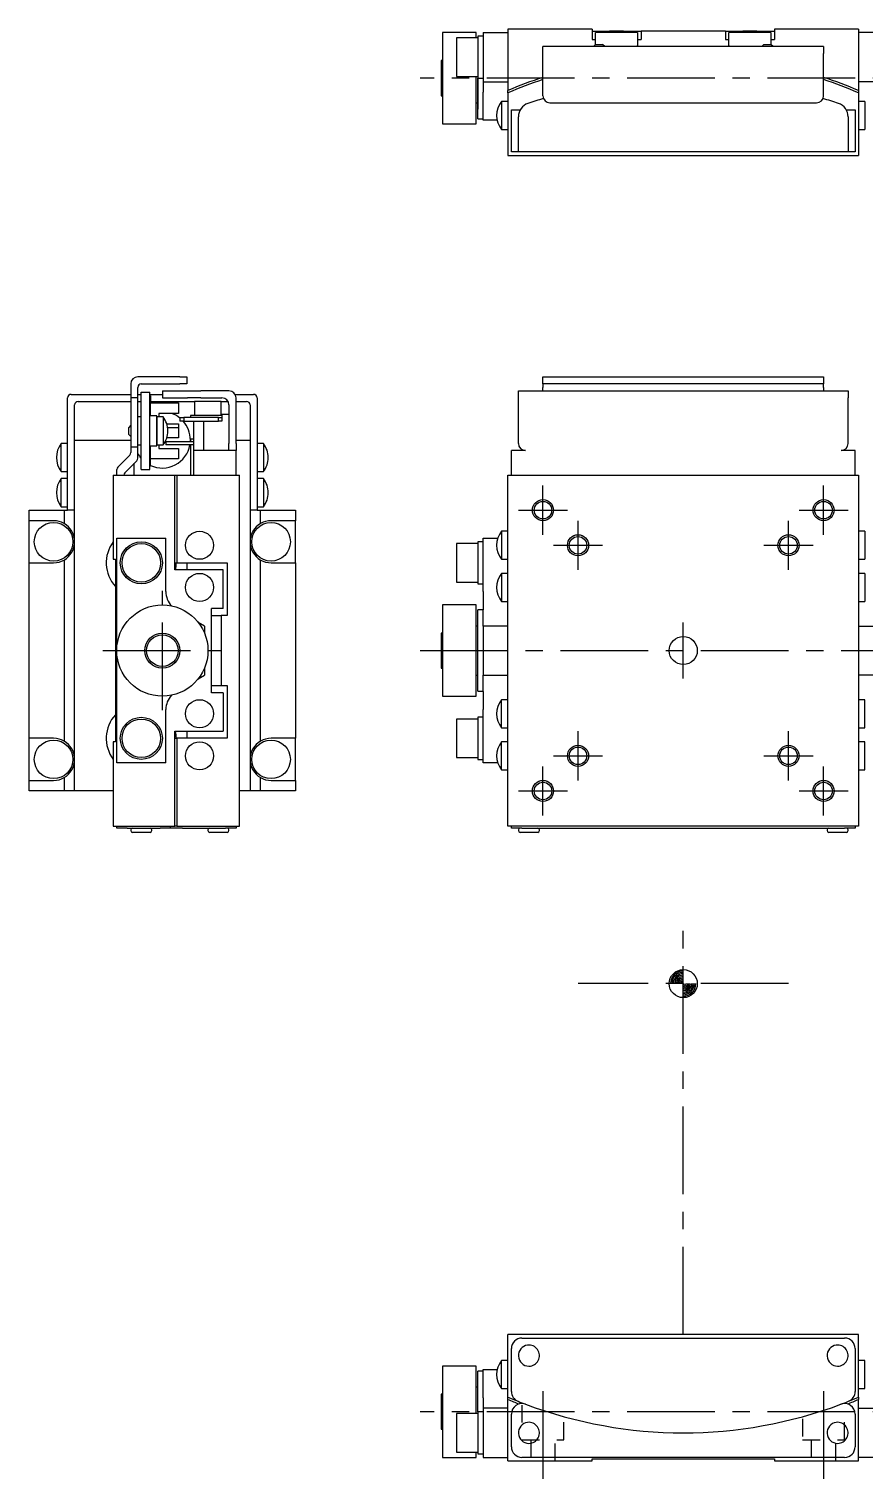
# Model space of a CAD drawing. Extents: x 56 to 595, y 17 to 322.
# Drawn here: x 56 to 175.1, y 102.5 to 309.5 of the extents above; entities that cross this region are included whole.
import ezdxf

# ---------------------------------------------------------------- set-up
doc = ezdxf.new("R2010")
doc.units = 0
doc.header["$LTSCALE"] = 10
doc.linetypes.add('CENTER', pattern=[2, 1.25, -0.25, 0.25, -0.25])
doc.linetypes.add('DOT', pattern=[0.5, 0.25, -0.25])
doc.layers.add('1', color=7, linetype='CONTINUOUS')
doc.layers.add('11', color=7, linetype='CONTINUOUS')

msp = doc.modelspace()

# ---------------------------------------------------------------- linework, layer by layer
at = {"layer": '1', "color": 7, "linetype": 'CONTINUOUS'}
for p, q in [((114.950001, 309), (114.950001, 296)), ((119.750001, 309), (114.950001, 309)), ((119.750001, 308.25), (119.750001, 309)), ((119.950001, 308.5), (119.950001, 302.5)), ((120.750001, 308.5), (119.950001, 308.5)), ((120.750001, 309), (124.250001, 309)), ((120.750001, 309), (120.750001, 302)), ((124.250001, 309.5), (124.250001, 300.740949)), ((136.250001, 309.5), (124.250001, 309.5)), ((136.250001, 309.5), (136.250001, 308)), ((136.250001, 309.2), (138.750001, 309.2)), ((142.750001, 309), (136.750001, 309)), ((136.750001, 308.853553), (136.750001, 309)), ((136.750001, 307.3), (136.750001, 308.853553)), ((140.750001, 309.2), (138.750001, 309.2)), ((140.750001, 309.2), (143.250001, 309.2)), ((142.750001, 309), (142.750001, 308.853553)), ((142.750001, 308.853553), (142.750001, 307.146447)), ((143.250001, 309.2), (143.250001, 308)), ((155.250001, 309.2), (143.250001, 309.2)), ((155.250001, 309.2), (155.250001, 308)), ((155.250001, 309.2), (157.750001, 309.2)), ((161.750001, 309), (155.750001, 309)), ((155.750001, 308.853553), (155.750001, 309)), ((155.750001, 307.146447), (155.750001, 308.853553)), ((159.750001, 309.2), (157.750001, 309.2)), ((159.750001, 309.2), (162.250001, 309.2)), ((161.750001, 309), (161.750001, 308.853553)), ((161.750001, 308.853553), (161.750001, 307.3)), ((162.250001, 309.5), (162.250001, 308)), ((174.250001, 309.5), (162.250001, 309.5)), ((174.250001, 309.5), (174.250001, 300.740949)), ((177.750001, 309), (174.250001, 309)), ((116.950001, 308.25), (116.950001, 302.75)), ((119.950001, 308.25), (116.950001, 308.25)), ((129.250001, 306), (129.250001, 307)), ((169.250001, 307), (129.250001, 307)), ((136.250001, 308), (136.750001, 308)), ((136.750001, 307.3), (136.450001, 307)), ((136.750001, 307.3), (137.750001, 307.3)), ((138.050001, 307), (137.750001, 307.3)), ((142.750001, 308), (143.250001, 308)), ((142.750001, 307), (142.750001, 307.146447)), ((155.250001, 308), (155.750001, 308)), ((155.750001, 307.146447), (155.750001, 307)), ((160.750001, 307.3), (160.450001, 307)), ((160.750001, 307.3), (161.750001, 307.3)), ((161.750001, 308), (162.250001, 308)), ((162.050001, 307), (161.750001, 307.3)), ((169.250001, 307), (169.250001, 306)), ((114.750001, 305), (114.750001, 302.5)), ((114.950001, 305), (114.750001, 305)), ((129.250001, 300), (129.250001, 306)), ((169.250001, 300), (169.250001, 306)), ((114.750001, 302.5), (114.750001, 300)), ((116.950001, 302.75), (119.950001, 302.75)), ((119.750001, 296), (119.750001, 302.75)), ((119.950001, 296.700338), (119.950001, 302.5)), ((119.950001, 302.5), (119.950001, 298.090257)), ((119.950001, 302.5), (120.750001, 302.5)), ((120.750001, 302), (124.250001, 302)), ((120.750001, 302), (120.750001, 300.5)), ((120.750001, 296.5), (120.750001, 300.5)), ((124.250001, 300.415193), (124.250001, 300.740949)), ((124.250001, 300.415193), (124.250001, 291.5)), ((177.750001, 302), (174.250001, 302)), ((174.250001, 300.740949), (174.250001, 300.415193)), ((174.250001, 300.415193), (174.250001, 291.5)), ((114.750001, 300), (114.950001, 300)), ((119.750001, 299), (119.950001, 299)), ((119.950001, 296.7), (119.950001, 299)), ((119.950001, 299), (119.950001, 298.09)), ((123.352001, 299.2), (123.352001, 295.2)), ((124.25, 299.2), (123.352001, 299.2)), ((124.25, 299.2), (123.352001, 299.2)), ((130.250001, 299), (168.250001, 299)), ((175.148001, 299.2), (174.250002, 299.2)), ((175.148001, 299.2), (174.250002, 299.2)), ((175.148001, 299.2), (175.148001, 295.2)), ((119.950001, 296.7), (119.950001, 296.700338)), ((119.950001, 296.7), (120.750001, 296.7)), ((122.727501, 296.5), (120.750001, 296.5)), ((124.750001, 292), (124.750001, 298)), ((124.750001, 298), (126.011289, 298)), ((125.750001, 293), (125.750001, 297.011627)), ((172.488713, 298), (173.750001, 298)), ((172.750001, 297.011627), (172.750001, 293)), ((173.750001, 298), (173.750001, 292)), ((114.950001, 296), (119.750001, 296)), ((123.352001, 295.2), (124.25, 295.2)), ((123.352001, 295.2), (124.25, 295.2)), ((174.250002, 295.2), (175.148001, 295.2)), ((174.250002, 295.2), (175.148001, 295.2)), ((125.750001, 292), (124.750001, 292)), ((125.750001, 292), (125.750001, 293)), ((172.750001, 292), (125.750001, 292)), ((126.750001, 292), (125.750001, 292)), ((172.750001, 292), (171.750001, 292)), ((172.750001, 293), (172.750001, 292)), ((173.750001, 292), (172.750001, 292)), ((124.250001, 291.5), (174.250001, 291.5)), ((70.5, 258.95), (70.5, 257.95)), ((77.5, 259.95), (71.5, 259.95)), ((72, 258.95), (77.5, 258.95)), ((77.5, 259.95), (78.5, 259.95)), ((78.5, 258.95), (77.5, 258.95)), ((78.5, 259.95), (78.5, 258.95)), ((129.250001, 258.95), (129.250001, 259.95)), ((129.250001, 259.95), (130.250001, 259.95)), ((130.250001, 258.95), (129.250001, 258.95)), ((129.250001, 258.95), (129.250001, 258.45)), ((130.250001, 259.95), (168.250001, 259.95)), ((168.250001, 258.95), (130.250001, 258.95)), ((168.250001, 259.95), (169.250001, 259.95)), ((169.250001, 258.95), (168.250001, 258.95)), ((169.250001, 259.95), (169.250001, 258.95)), ((169.250001, 258.45), (169.250001, 258.95)), ((61.5, 242.95), (61.5, 256.95)), ((62, 257.45), (70.5, 257.45)), ((70.5, 257.95), (70.5, 256.95)), ((71.5, 256.95), (70.5, 256.95)), ((70.5, 256.95), (70.5, 250.95)), ((71.5, 257.95), (71.5, 258.45)), ((71.5, 256.95), (71.5, 257.95)), ((71.5, 257.45), (72, 257.45)), ((71.5, 250.95), (71.5, 256.95)), ((72, 246.75), (72, 257.75)), ((72, 257.75), (73.2, 257.75)), ((73.2, 246.75), (73.2, 257.75)), ((73.2, 257.45), (75, 257.45)), ((73.2, 257.25), (73.3, 257.25)), ((73.3, 257.25), (73.3, 256.25)), ((75, 257.95), (78.590972, 257.95)), ((75, 257.95), (75, 256.95)), ((75, 256.95), (78.590972, 256.95)), ((78.590972, 257.95), (80.488373, 257.95)), ((80.488373, 256.95), (78.590972, 256.95)), ((84.5, 257.95), (80.488373, 257.95)), ((80.488373, 256.95), (83.5, 256.95)), ((85.366025, 257.45), (88, 257.45)), ((85.5, 250.45), (85.5, 256.95)), ((88.5, 256.95), (88.5, 242.95)), ((125.750001, 257.95), (172.750001, 257.95)), ((125.750001, 256.95), (125.750001, 257.95)), ((125.750001, 250.45), (125.750001, 256.95)), ((129.250001, 257.95), (129.250001, 258.45)), ((169.250001, 258.45), (169.250001, 257.95)), ((172.750001, 257.95), (172.750001, 256.95)), ((172.750001, 250.45), (172.750001, 256.95)), ((62.5, 250.95), (62.5, 255.95)), ((63, 256.45), (70.5, 256.45)), ((71.5, 256.45), (72, 256.45)), ((73.2, 255.25), (73.3, 255.25)), ((73.3, 256.45), (79.6, 256.45)), ((73.3, 254.4), (73.3, 256.25)), ((73.3, 256.25), (77.3, 256.25)), ((77.3, 254.75), (74.5, 254.75)), ((74.5, 254.75), (74.5, 254.25)), ((77.3, 256.25), (77.3, 254.75)), ((83.4, 256.45), (79.6, 256.45)), ((79.6, 256.45), (79.6, 254.45)), ((83.4, 256.45), (84.366025, 256.45)), ((83.4, 254.45), (83.4, 256.45)), ((83.5, 254.65), (84.5, 254.65)), ((83.5, 254.65), (83.5, 253.65)), ((84.5, 255.95), (84.5, 250.45)), ((85.5, 256.45), (87, 256.45)), ((87.5, 255.95), (87.5, 250.95)), ((70.5, 253.05), (70.2, 252.75)), ((70.2, 251.75), (70.2, 252.75)), ((72, 254.25), (71.5, 254.25)), ((74.2, 254.4), (73.2, 254.4)), ((74.2, 252.25), (74.2, 254.4)), ((74.2, 254.25), (74.2, 254.4)), ((74.2, 250.25), (74.2, 254.25)), ((74.2, 254.25), (74.2, 250.25)), ((75.097999, 254.25), (74.2, 254.25)), ((75.097999, 254.25), (75.097999, 250.25)), ((75.639737, 253.25), (77.3, 253.25)), ((75.760696, 252.75), (77.3, 252.75)), ((77.3, 253.25), (77.3, 252.75)), ((77.3, 252.75), (77.3, 251.25)), ((77.499888, 254.15), (77.499888, 253.65)), ((77.499888, 254.15), (78.045806, 254.15)), ((78.045806, 253.65), (77.499888, 253.65)), ((78.045806, 254.15), (78.045806, 253.65)), ((82.99985, 254.15), (78.045806, 254.15)), ((78.045806, 253.65), (82.99985, 253.65)), ((83.5, 254.45), (79, 254.45)), ((79, 254.45), (79, 254.15)), ((79.5, 249.45), (79.5, 253.65)), ((80.910616, 249.45), (80.910616, 253.65)), ((82.99985, 253.65), (82.99985, 254.15)), ((82.99985, 254.15), (83.499863, 254.15)), ((83.499863, 253.65), (82.99985, 253.65)), ((83.499863, 254.15), (83.499863, 253.65)), ((83.5, 253.65), (83.499863, 253.65)), ((62.5, 249.25), (62.5, 250.95)), ((62.5, 250.95), (70.5, 250.95)), ((62.5, 249.25), (62.5, 250.95)), ((70.2, 251.75), (70.5, 251.45)), ((70.5, 250.95), (70.5, 249.95)), ((71.5, 249.95), (71.5, 250.95)), ((74.2, 250.1), (74.2, 252.25)), ((75.5, 250.75), (75.5, 250.25)), ((75.5, 250.75), (79.5, 250.75)), ((77.3, 251.25), (75.639737, 251.25)), ((79.5, 251.05), (79, 251.05)), ((79, 251.05), (79, 250.75)), ((79, 250.95), (79, 250.75)), ((85.5, 250.95), (87.5, 250.95)), ((87.5, 250.95), (87.5, 242.95)), ((87.5, 250.95), (87.5, 242.95)), ((60.602001, 246.45), (60.602001, 250.45)), ((61.5, 250.45), (60.602001, 250.45)), ((62.5, 247.65), (62.5, 249.25)), ((62.5, 247.65), (62.5, 249.25)), ((70.353553, 248.803553), (68.646447, 247.096447)), ((71.5, 249.95), (70.5, 249.95)), ((70.5, 249.95), (70.5, 249.157107)), ((71.5, 250.25), (72, 250.25)), ((71.5, 248.357107), (71.5, 249.95)), ((73.2, 250.1), (74.2, 250.1)), ((73.2, 249.25), (73.3, 249.25)), ((73.3, 248.25), (73.3, 250.1)), ((74.2, 250.1), (74.2, 250.25)), ((74.2, 250.25), (75.097999, 250.25)), ((74.5, 250.25), (74.5, 249.75)), ((74.5, 249.75), (77.3, 249.75)), ((79.5, 250.25), (75.5, 250.25)), ((77.3, 249.75), (77.3, 248.25)), ((79, 250.25), (79, 245.95)), ((79.5, 245.95), (79.5, 249.45)), ((85.5, 249.45), (79.5, 249.45)), ((84.5, 249.45), (84.5, 250.45)), ((85.5, 250.45), (85.5, 249.45)), ((85.5, 245.95), (85.5, 249.45)), ((89.397999, 250.45), (88.5, 250.45)), ((89.397999, 250.45), (89.397999, 246.45)), ((124.750001, 245.95), (124.750001, 249.45)), ((126.750001, 249.45), (124.750001, 249.45)), ((173.750001, 249.45), (171.750001, 249.45)), ((173.750001, 245.95), (173.750001, 249.45)), ((60.602001, 246.45), (61.5, 246.45)), ((62.5, 244.25), (62.5, 247.65)), ((62.5, 244.25), (62.5, 247.65)), ((68.5, 245.95), (68.5, 246.742893)), ((69.646447, 246.296447), (71.353553, 248.003553)), ((71, 245.95), (71, 247.65)), ((72, 246.75), (73.2, 246.75)), ((73.2, 247.25), (73.3, 247.25)), ((77.3, 248.25), (73.3, 248.25)), ((73.3, 247.25), (73.3, 248.25)), ((88.5, 246.45), (89.397999, 246.45)), ((60.602001, 241.45), (60.602001, 245.45)), ((61.5, 245.45), (60.602001, 245.45)), ((68, 245.95), (76.759051, 245.95)), ((68, 245.95), (68, 233.95)), ((76.759051, 245.95), (77.084807, 245.95)), ((76.759051, 232.45), (76.759051, 245.95)), ((77.084807, 245.95), (77.084807, 233.449997)), ((77.084807, 245.95), (86, 245.95)), ((86, 195.95), (86, 245.95)), ((89.397999, 245.45), (88.5, 245.45)), ((89.397999, 245.45), (89.397999, 241.45)), ((124.250001, 195.95), (124.250001, 245.95)), ((124.250001, 245.95), (174.250001, 245.95)), ((174.250001, 245.95), (174.250001, 195.95)), ((61.5, 240.95), (61.5, 242.95)), ((62.5, 242.95), (62.5, 244.25)), ((62.5, 242.95), (62.5, 244.25)), ((62.5, 242.65), (62.5, 242.95)), ((62.5, 200.95), (62.5, 242.65)), ((87.5, 242.95), (87.5, 200.95)), ((88.5, 242.95), (88.5, 240.95)), ((56, 239.45), (56, 240.95)), ((56, 240.95), (61, 240.95)), ((60.602001, 241.45), (61.5, 241.45)), ((61, 240.95), (61, 239.048076)), ((61, 240.95), (61.5, 240.95)), ((62.5, 240.95), (61.5, 240.95)), ((88.5, 240.95), (87.5, 240.95)), ((88.5, 241.45), (89.397999, 241.45)), ((88.5, 240.95), (89, 240.95)), ((89, 239.048076), (89, 240.95)), ((89, 240.95), (94, 240.95)), ((94, 240.95), (94, 239.45)), ((59.5, 239.45), (56, 239.45)), ((56, 233.45), (56, 239.45)), ((94, 239.45), (90.5, 239.45)), ((94, 233.45), (94, 239.45)), ((68.5, 220.95), (68.5, 236.95)), ((68.5, 236.95), (75.5, 236.95)), ((75.5, 229.357477), (75.5, 236.95)), ((116.950001, 236.2), (116.950001, 233.45)), ((119.950001, 236.2), (116.950001, 236.2)), ((119.950001, 236.45), (119.950001, 230.45)), ((120.750001, 236.45), (119.950001, 236.45)), ((120.750001, 236.95), (122.810264, 236.95)), ((120.750001, 229.357477), (120.750001, 236.95)), ((123.352001, 237.949997), (123.352001, 235.949997)), ((124.25, 237.949997), (123.352001, 237.949997)), ((175.148001, 237.949997), (174.250002, 237.949997)), ((175.148001, 237.949997), (175.148001, 235.949997)), ((68, 233.95), (68.3, 233.95)), ((68.3, 233.95), (68.3, 207.95)), ((123.352001, 235.949997), (123.352001, 233.949997)), ((123.352001, 233.949997), (124.25, 233.949997)), ((174.250002, 233.949997), (175.148001, 233.949997)), ((175.148001, 235.949997), (175.148001, 233.949997)), ((56, 208.45), (56, 233.45)), ((56, 233.45), (59.5, 233.45)), ((61, 233.851924), (61, 208.048076)), ((76.759051, 233.449997), (77.084807, 233.449997)), ((83.664544, 232.449997), (76.759051, 232.45)), ((77.084807, 233.449997), (84.219212, 233.45)), ((78.5, 233.45), (78.5, 232.449997)), ((83.664544, 226.949997), (83.664544, 232.449997)), ((84.219212, 233.45), (84.219212, 225.95)), ((89, 208.048076), (89, 233.851924)), ((90.5, 233.45), (94, 233.45)), ((94, 233.45), (94, 208.45)), ((116.950001, 233.45), (116.950001, 230.7)), ((123.352001, 231.949997), (123.352001, 229.949997)), ((124.25, 231.949997), (123.352001, 231.949997)), ((175.148001, 231.949997), (174.250002, 231.949997)), ((175.148001, 231.949997), (175.148001, 229.949997)), ((116.950001, 230.7), (119.950001, 230.7)), ((119.950001, 230.45), (120.750001, 230.45)), ((123.352001, 229.949997), (123.352001, 227.949997)), ((175.148001, 229.949997), (175.148001, 227.949997)), ((120.750001, 229.357477), (120.750001, 226.759401)), ((123.352001, 227.949997), (124.25, 227.949997)), ((174.250002, 227.949997), (175.148001, 227.949997)), ((83.664544, 226.949997), (82, 226.95)), ((82, 214.95), (82, 226.95)), ((82, 225.95), (83.38762, 225.95)), ((83.38762, 225.95), (83.38762, 215.95)), ((84.219212, 225.95), (83.38762, 225.95)), ((114.950001, 227.45), (114.950001, 214.45)), ((119.750001, 227.45), (114.950001, 227.45)), ((119.750001, 214.45), (119.750001, 227.45)), ((119.950001, 221.0126), (119.950001, 226.75)), ((120.750001, 226.75), (119.950001, 226.75)), ((120.750001, 224.45), (120.750001, 226.759401)), ((81, 224.45), (80.114824, 224.961057)), ((81, 224.45), (81, 223.45)), ((119.950001, 224.45), (119.750001, 224.45)), ((124.250001, 224.45), (120.750001, 224.45)), ((120.750001, 224.45), (120.750001, 217.45)), ((174.250001, 224.45), (177.750001, 224.45)), ((114.750001, 223.45), (114.750001, 218.45)), ((114.950001, 223.45), (114.750001, 223.45)), ((68.5, 204.95), (68.5, 220.95)), ((119.950001, 215.15), (119.950001, 221.0126)), ((80.114824, 216.938943), (81, 217.45)), ((81, 218.45), (81, 217.45)), ((114.750001, 218.45), (114.950001, 218.45)), ((119.750001, 217.45), (119.950001, 217.45)), ((120.750001, 217.45), (124.250001, 217.45)), ((120.750001, 215.140599), (120.750001, 217.45)), ((177.750001, 217.45), (174.250001, 217.45)), ((82, 215.95), (83.38762, 215.95)), ((83.38762, 215.95), (84.219212, 215.95)), ((84.219212, 215.95), (84.219212, 208.45)), ((83.664544, 214.950003), (82, 214.95)), ((83.664544, 214.950003), (83.664544, 209.450003)), ((114.950001, 214.45), (119.750001, 214.45)), ((119.950001, 215.15), (120.750001, 215.15)), ((120.750001, 215.140599), (120.750001, 212.542523)), ((123.352001, 211.950003), (123.352001, 213.950003)), ((124.25, 213.950003), (123.352001, 213.950003)), ((175.148001, 213.950003), (174.250002, 213.950003)), ((175.148001, 211.950003), (175.148001, 213.950003)), ((75.5, 204.95), (75.5, 212.542523)), ((116.950001, 211.2), (116.950001, 208.45)), ((119.950001, 211.2), (116.950001, 211.2)), ((119.950001, 211.45), (119.950001, 205.45)), ((120.750001, 211.45), (119.950001, 211.45)), ((120.750001, 204.95), (120.750001, 212.542523)), ((123.352001, 209.950003), (123.352001, 211.950003)), ((175.148001, 209.950003), (175.148001, 211.950003)), ((76.759051, 209.45), (83.664544, 209.450003)), ((76.759051, 195.95), (76.759051, 209.45)), ((78.5, 209.450003), (78.5, 208.45)), ((123.352001, 209.950003), (124.25, 209.950003)), ((174.250002, 209.950003), (175.148001, 209.950003)), ((59.5, 208.45), (56, 208.45)), ((56, 202.45), (56, 208.45)), ((68, 207.95), (68, 195.95)), ((68.3, 207.95), (68, 207.95)), ((76.759051, 208.450003), (77.084807, 208.450003)), ((77.084807, 208.450003), (77.084807, 195.95)), ((84.219212, 208.45), (77.084807, 208.450003)), ((94, 208.45), (90.5, 208.45)), ((94, 202.45), (94, 208.45)), ((116.950001, 208.45), (116.950001, 205.7)), ((123.352001, 205.950003), (123.352001, 207.950003)), ((124.25, 207.950003), (123.352001, 207.950003)), ((175.148001, 207.950003), (174.250002, 207.950003)), ((175.148001, 205.950003), (175.148001, 207.950003)), ((75.5, 204.95), (68.5, 204.95)), ((116.950001, 205.7), (119.950001, 205.7)), ((119.950001, 205.45), (120.750001, 205.45)), ((122.810264, 204.95), (120.750001, 204.95)), ((123.352001, 203.950003), (123.352001, 205.950003)), ((175.148001, 203.950003), (175.148001, 205.950003)), ((123.352001, 203.950003), (124.25, 203.950003)), ((174.250002, 203.950003), (175.148001, 203.950003)), ((56, 200.95), (56, 202.45)), ((56, 202.45), (59.5, 202.45)), ((61, 200.95), (56, 200.95)), ((61, 202.851924), (61, 200.95)), ((62.5, 200.95), (61, 200.95)), ((68, 200.95), (62.5, 200.95)), ((87.5, 200.95), (86, 200.95)), ((89, 200.95), (87.5, 200.95)), ((89, 200.95), (89, 202.851924)), ((94, 200.95), (89, 200.95)), ((90.5, 202.45), (94, 202.45)), ((94, 202.45), (94, 200.95)), ((68, 195.95), (76.759051, 195.95)), ((68.5, 195.65), (68.5, 195.95)), ((70, 195.65), (68.5, 195.65)), ((70, 195.65), (74.670969, 195.65)), ((70.5, 195.4), (70.5, 195.3)), ((73.25, 195.05), (70.75, 195.05)), ((73.240149, 195.05), (70.75, 195.05)), ((73.25, 195.05), (73.240149, 195.05)), ((73.5, 195.3), (73.5, 195.4)), ((76.170969, 195.65), (74.670969, 195.65)), ((76.170969, 195.65), (76.170969, 195.95)), ((76.491149, 195.65), (76.170969, 195.65)), ((77.885888, 195.65), (76.491149, 195.65)), ((77.084807, 195.95), (76.759051, 195.95)), ((77.084807, 195.95), (86, 195.95)), ((77.885888, 195.65), (84, 195.65)), ((81.5, 195.4), (81.5, 195.3)), ((84.25, 195.05), (81.75, 195.05)), ((84.240149, 195.05), (81.75, 195.05)), ((85.5, 195.65), (84, 195.65)), ((84.25, 195.05), (84.240149, 195.05)), ((84.5, 195.3), (84.5, 195.4)), ((85.5, 195.95), (85.5, 195.65)), ((174.250001, 195.95), (124.250001, 195.95)), ((124.750001, 195.65), (124.750001, 195.95)), ((126.250001, 195.65), (124.750001, 195.65)), ((125.750001, 195.4), (125.750001, 195.3)), ((127.093379, 195.05), (126.000001, 195.05)), ((126.250001, 195.65), (172.250001, 195.65)), ((128.500001, 195.05), (127.093379, 195.05)), ((128.750001, 195.3), (128.750001, 195.4)), ((169.750001, 195.4), (169.750001, 195.3)), ((171.093379, 195.05), (170.000001, 195.05)), ((172.500001, 195.05), (171.093379, 195.05)), ((173.750001, 195.65), (172.250001, 195.65)), ((172.750001, 195.3), (172.750001, 195.4)), ((173.750001, 195.95), (173.750001, 195.65)), ((124.250001, 114.584807), (124.250001, 123.5)), ((174.250001, 123.5), (124.250001, 123.5)), ((126.250001, 123), (172.250001, 123)), ((174.250001, 114.584807), (174.250001, 123.5)), ((124.750001, 115.385888), (124.750001, 121.5)), ((173.750001, 121.5), (173.750001, 115.385888)), ((114.950001, 119), (114.950001, 106)), ((119.750001, 119), (114.950001, 119)), ((119.750001, 112.25), (119.750001, 119)), ((120.750001, 118.3), (119.950001, 118.3)), ((119.950001, 112.5), (119.950001, 118.3)), ((120.750001, 114.5), (120.750001, 118.5)), ((120.750001, 118.5), (122.727501, 118.5)), ((123.352001, 115.8), (123.352001, 119.8)), ((124.25, 119.8), (123.352001, 119.8)), ((124.25, 119.8), (123.352001, 119.8)), ((175.148001, 119.8), (174.250002, 119.8)), ((175.148001, 119.8), (174.250002, 119.8)), ((175.148001, 115.8), (175.148001, 119.8)), ((119.950001, 116), (119.750001, 116)), ((114.750001, 115), (114.750001, 110)), ((114.950001, 115), (114.750001, 115)), ((120.750001, 114.5), (120.750001, 113)), ((123.352001, 115.8), (124.25, 115.8)), ((123.352001, 115.8), (124.25, 115.8)), ((124.250001, 114.259051), (124.250001, 114.584807)), ((124.250001, 105.5), (124.250001, 114.259051)), ((174.250001, 114.584807), (174.250001, 114.259051)), ((174.250001, 105.5), (174.250001, 114.259051)), ((174.250002, 115.8), (175.148001, 115.8)), ((174.250002, 115.8), (175.148001, 115.8)), ((116.950001, 112.25), (116.950001, 106.75)), ((119.950001, 112.25), (116.950001, 112.25)), ((119.950001, 112.5), (119.950001, 106.5)), ((120.750001, 112.5), (119.950001, 112.5)), ((120.750001, 113), (120.750001, 106)), ((124.250001, 113), (120.750001, 113)), ((124.750001, 107.5), (124.750001, 112.170969)), ((173.750001, 112.170969), (173.750001, 107.5)), ((174.250001, 113), (177.750001, 113)), ((114.750001, 110), (114.950001, 110)), ((114.950001, 106), (119.750001, 106)), ((116.950001, 106.75), (119.950001, 106.75)), ((119.750001, 106), (119.750001, 106.75)), ((119.950001, 106.5), (120.750001, 106.5)), ((120.750001, 106), (124.250001, 106)), ((172.250001, 106), (126.250001, 106)), ((136.250001, 105.8), (162.250001, 105.8)), ((136.250001, 105.5), (136.250001, 105.8)), ((162.250001, 105.8), (162.250001, 105.5)), ((177.750001, 106), (174.250001, 106)), ((124.250001, 105.5), (136.250001, 105.5)), ((162.250001, 105.5), (174.250001, 105.5))]:
    msp.add_line(p, q, dxfattribs=at)
at = {"layer": '1', "color": 4, "linetype": 'DOT'}
for p, q in [((126.250001, 113.454096), (126.250001, 108.5)), ((172.250001, 108.5), (172.250001, 113.454267)), ((132.250001, 108.5), (132.250001, 111.487985)), ((166.250001, 111.488153), (166.250001, 108.5)), ((126.250001, 108.5), (132.250001, 108.5)), ((127.500001, 108.5), (127.500001, 105.5)), ((131.000001, 105.5), (131.000001, 108.5)), ((166.250001, 108.5), (172.250001, 108.5)), ((167.500001, 108.5), (167.500001, 105.5)), ((171.000001, 105.5), (171.000001, 108.5))]:
    msp.add_line(p, q, dxfattribs=at)
at = {"layer": '1', "color": 4, "linetype": 'CONTINUOUS'}
for centre, radius in [((129.250001, 240.95), 1.5), ((169.250001, 240.95), 1.5), ((134.250001, 235.95), 1.5), ((164.250001, 235.95), 1.5), ((75, 220.95), 2.25), ((134.250001, 205.95), 1.5), ((164.250001, 205.95), 1.5), ((129.250001, 200.95), 1.5), ((169.250001, 200.95), 1.5)]:
    msp.add_circle(centre, radius, dxfattribs=at)
at = {"layer": '1', "color": 7, "linetype": 'CONTINUOUS'}
for centre, radius in [((129.250001, 240.95), 1.25), ((169.250001, 240.95), 1.25), ((59.5, 236.45), 2.75), ((90.5, 236.45), 2.75), ((72, 233.45), 3), ((72, 233.45), 2.75), ((80.3, 235.949997), 2), ((134.250001, 235.95), 1.25), ((164.250001, 235.95), 1.25), ((80.3, 229.949997), 2), ((75, 220.95), 6.5), ((75, 220.95), 2.5), ((149.250001, 220.95), 2), ((80.3, 211.950003), 2), ((72, 208.45), 3), ((72, 208.45), 2.75), ((59.5, 205.45), 2.75), ((80.3, 205.950003), 2), ((90.5, 205.45), 2.75), ((134.250001, 205.95), 1.25), ((164.250001, 205.95), 1.25), ((129.250001, 200.95), 1.25), ((169.250001, 200.95), 1.25), ((149.250001, 173.5), 2)]:
    msp.add_circle(centre, radius, dxfattribs=at)
for centre, radius, start, end in [((149.250001, 241.5), 64.3, 108.122037, 112.880007), ((149.250001, 241.5), 64, 108.209957, 112.993394), ((149.250001, 241.5), 64.3, 67.119993, 71.877963), ((149.250001, 241.5), 64, 67.006606, 71.790043), ((125.85, 297.2), 3.2, 141.317813, 218.682187), ((127.750001, 297.011627), 2, 108.431851, 180), ((149.250001, 232.5), 70, 106.532506, 108.431851), ((130.250001, 300), 1, 180, 270), ((168.250001, 300), 1, 270, 0), ((149.250001, 232.5), 70, 71.568149, 73.467494), ((170.750001, 297.011627), 2, 0, 71.568149), ((71.5, 258.95), 1, 90, 180), ((72, 258.45), 0.5, 90, 180), ((62, 256.95), 0.5, 90, 180), ((83.5, 255.95), 1, 0, 90), ((84.5, 256.95), 1, 0, 90), ((88, 256.95), 0.5, 0, 90), ((63, 255.95), 0.5, 90, 180), ((75, 250.95042), 4, 51.319872, 71.785894), ((87, 255.95), 0.5, 0, 90), ((75, 250.95042), 4, 115.150663, 116.743684), ((72.6, 252.25), 3.2, 0, 38.682187), ((75, 250.95042), 4, 0, 42.446007), ((72.6, 252.25), 3.2, 321.317813, 0), ((75, 250.95042), 4, 357.128, 0), ((63.1, 248.45), 3.2, 141.317813, 218.682187), ((70, 249.157107), 0.5, 315, 0), ((75, 250.95042), 4, 208.955024, 221.409622), ((75, 250.95042), 4, 244.849337, 349.915239), ((86.9, 248.45), 3.2, 0, 38.682187), ((86.9, 248.45), 3.2, 321.317813, 0), ((126.750001, 250.45), 1, 180, 270), ((171.750001, 250.45), 1, 270, 0), ((69, 246.742893), 0.5, 135, 180), ((71, 248.357107), 0.5, 315, 0), ((63.1, 243.45), 3.2, 141.317813, 218.682187), ((70, 245.942893), 0.5, 135, 179.185595), ((86.9, 243.45), 3.2, 0, 38.682187), ((86.9, 243.45), 3.2, 321.317813, 0), ((59.5, 236.45), 3, 60, 90), ((59.5, 236.45), 3, 0, 60), ((90.5, 236.45), 3, 120, 180), ((90.5, 236.45), 3, 90, 120), ((59.5, 236.45), 3, 300, 0), ((72, 233.45), 5, 143.130102, 222.268584), ((90.5, 236.45), 3, 180, 240), ((125.85, 235.949997), 3.2, 141.317813, 218.682187), ((59.5, 236.45), 3, 270, 300), ((72, 233.45), 5, 348.463041, 0), ((90.5, 236.45), 3, 240, 270), ((125.85, 229.949997), 3.2, 141.317813, 218.682187), ((78.5, 229.357477), 3, 180, 222.807617), ((78.5, 212.542523), 3, 137.192383, 180), ((125.85, 211.950003), 3.2, 141.317813, 218.682187), ((72, 208.45), 5, 137.731416, 216.869898), ((72, 208.45), 5, 0, 11.536959), ((59.5, 205.45), 3, 60, 90), ((59.5, 205.45), 3, 0, 60), ((90.5, 205.45), 3, 120, 180), ((90.5, 205.45), 3, 90, 120), ((125.85, 205.950003), 3.2, 141.317813, 218.682187), ((59.5, 205.45), 3, 300, 0), ((90.5, 205.45), 3, 180, 240), ((59.5, 205.45), 3, 270, 300), ((90.5, 205.45), 3, 240, 270), ((70.75, 195.4), 0.25, 90, 180), ((70.75, 195.3), 0.25, 180, 270), ((73.25, 195.4), 0.25, 0, 90), ((73.25, 195.3), 0.25, 270, 0), ((81.75, 195.4), 0.25, 90, 180), ((81.75, 195.3), 0.25, 180, 270), ((84.25, 195.4), 0.25, 0, 90), ((84.25, 195.3), 0.25, 270, 0), ((126.000001, 195.4), 0.25, 90, 180), ((126.000001, 195.3), 0.25, 180, 270), ((128.500001, 195.4), 0.25, 0, 90), ((128.500001, 195.3), 0.25, 270, 0), ((170.000001, 195.4), 0.25, 90, 180), ((170.000001, 195.3), 0.25, 180, 270), ((172.500001, 195.4), 0.25, 0, 90), ((172.500001, 195.3), 0.25, 270, 0), ((149.250001, 173.5), 1.8, 90, 180), ((149.250001, 173.5), 1.6, 90, 180), ((149.250001, 173.5), 1.4, 90, 179.999955), ((149.250001, 173.5), 1.2, 90, 179.99997), ((149.250001, 173.5), 1, 90, 179.999964), ((149.249999, 173.500002), 0.799999, 89.999799, 180.000086), ((149.250001, 173.5), 0.6, 89.99994, 180), ((149.250001, 173.5), 0.4, 90, 180), ((149.250001, 173.5), 0.2, 90, 180), ((149.250001, 173.5), 0.6, 269.99994, 0), ((149.250001, 173.5), 1.8, 270, 0), ((149.250001, 173.5), 1.6, 270, 0), ((149.250001, 173.5), 0.4, 270, 0), ((149.250001, 173.5), 0.2, 270, 0), ((149.250001, 173.5), 1.2, 270, 359.99997), ((149.250001, 173.5), 1.4, 270, 359.999955), ((149.250001, 173.5), 1, 270, 359.999964), ((149.249999, 173.500002), 0.799999, 270.000201, 359.999914), ((126.250001, 121.5), 1.5, 90, 180), ((172.250001, 121.5), 1.5, 0, 90), ((127.250001, 120.5), 1.5, 97.197951, 270), ((127.250001, 120.5), 1.5, 270, 97.197951), ((171.250001, 120.5), 1.5, 97.197951, 270), ((171.250001, 120.5), 1.5, 270, 97.197951), ((125.85, 117.8), 3.2, 141.317813, 218.682187), ((149.250001, 173.5), 64, 247.006606, 248.407675), ((149.250001, 173.5), 64.3, 247.119993, 248.648044), ((126.250001, 115.385888), 1.5, 180, 248.407675), ((149.250001, 173.5), 64, 248.407675, 249.442633), ((149.250001, 173.5), 64, 290.557367, 291.592325), ((149.250001, 173.5), 64.3, 291.351956, 292.880007), ((172.250001, 115.385888), 1.5, 291.592325, 0), ((149.250001, 173.5), 64, 291.592325, 292.993394), ((126.250001, 112.170969), 1.5, 69.442633, 180), ((149.250001, 173.5), 64, 249.442633, 290.557367), ((149.250001, 173.5), 64, 249.442633, 290.557367), ((172.250001, 112.170969), 1.5, 0, 110.557367), ((127.250001, 109.5), 1.5, 97.197951, 270), ((127.250001, 109.5), 1.5, 270, 97.197951), ((171.250001, 109.5), 1.5, 97.197951, 270), ((171.250001, 109.5), 1.5, 270, 97.197951), ((126.250001, 107.5), 1.5, 180, 270), ((172.250001, 107.5), 1.5, 270, 0)]:
    msp.add_arc(centre, radius, start, end, dxfattribs=at)
at = {"layer": '11', "color": 4, "linetype": 'CENTER'}
for p, q in [((273.750001, 302.5), (111.750001, 302.5)), ((129.250001, 237.45), (129.250001, 244.45)), ((169.250001, 237.45), (169.250001, 244.45)), ((125.750001, 240.95), (132.750001, 240.95)), ((165.750001, 240.95), (172.750001, 240.95)), ((134.250001, 232.45), (134.250001, 239.45)), ((164.250001, 232.45), (164.250001, 239.45)), ((130.750001, 235.95), (137.750001, 235.95)), ((160.750001, 235.95), (167.750001, 235.95)), ((75, 212.45), (75, 229.45)), ((149.250001, 216.95), (149.250001, 224.95)), ((66.5, 220.95), (83.5, 220.95)), ((111.750001, 220.95), (273.750001, 220.95)), ((134.250001, 202.45), (134.250001, 209.45)), ((164.250001, 202.45), (164.250001, 209.45)), ((130.750001, 205.95), (137.750001, 205.95)), ((160.750001, 205.95), (167.750001, 205.95)), ((129.250001, 197.45), (129.250001, 204.45)), ((169.250001, 197.45), (169.250001, 204.45)), ((125.750001, 200.95), (132.750001, 200.95)), ((165.750001, 200.95), (172.750001, 200.95)), ((149.250001, 123.5), (149.250001, 183.5)), ((164.250001, 173.5), (134.250001, 173.5)), ((129.250001, 115.454096), (129.250001, 102.5)), ((169.250001, 115.454267), (169.250001, 102.5)), ((273.750001, 112.5), (111.750001, 112.5))]:
    msp.add_line(p, q, dxfattribs=at)

doc.saveas('drawing.dxf')
